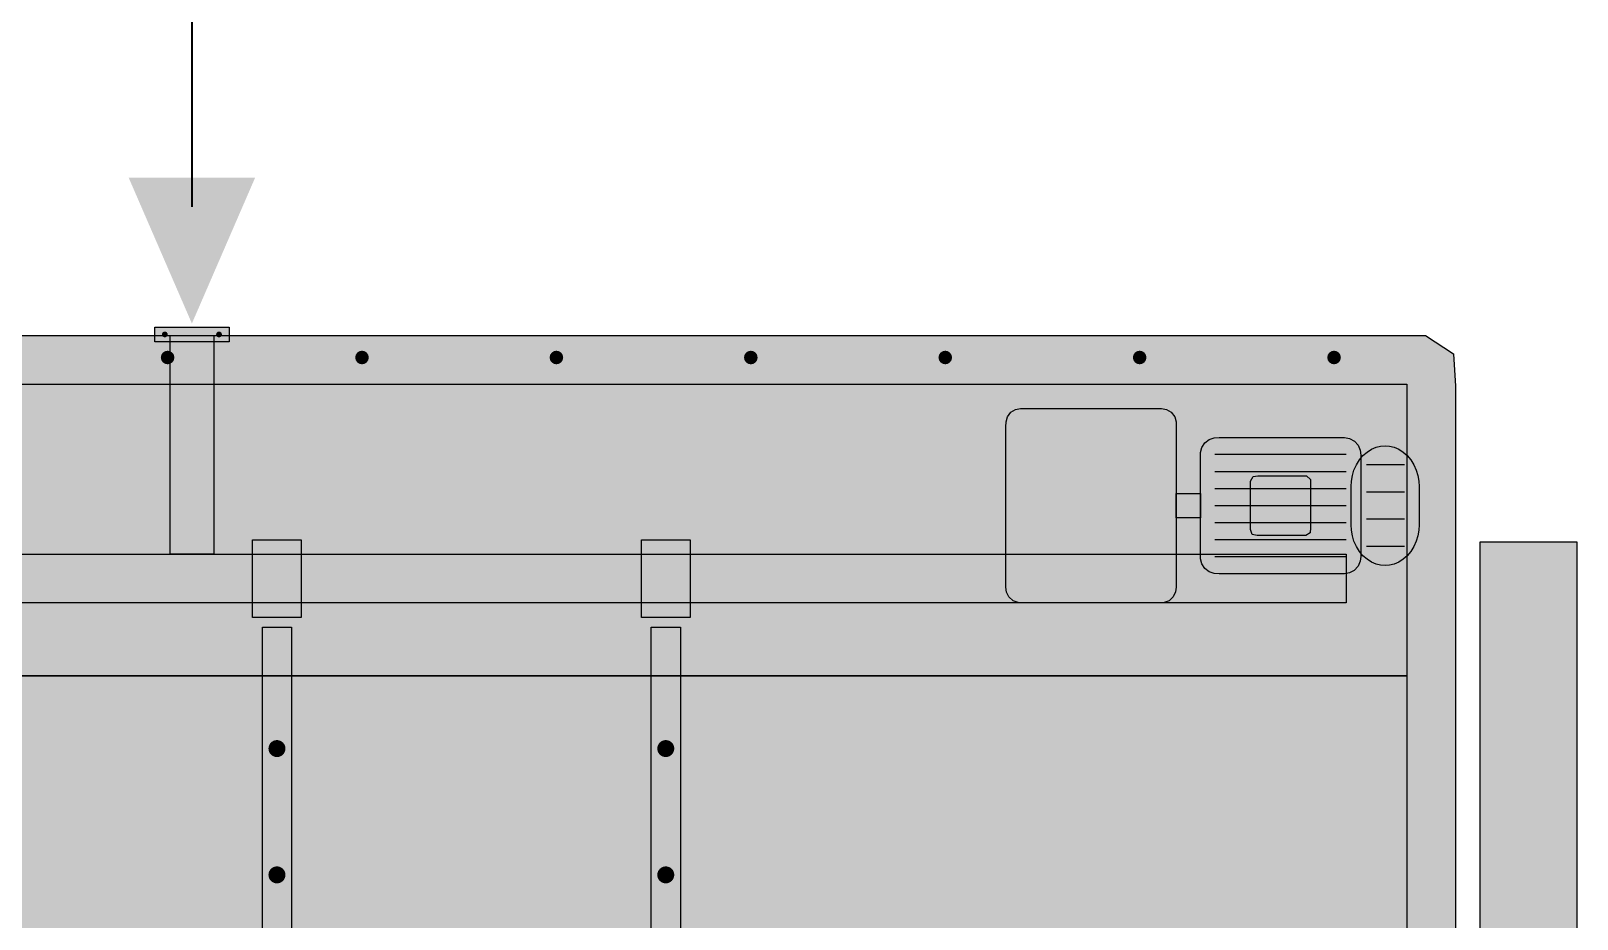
# Model space of a CAD drawing. Header units: metres. Extents: x 0 to 115, y 0 to 64.
# Drawn here: x 26.14 to 32.5, y 47.75 to 51.4 of the extents above; entities that cross this region are included whole.
import ezdxf

# ---------------------------------------------------------------- set-up
doc = ezdxf.new("R2010")
doc.units = ezdxf.units.M
for name, color, linetype, lineweight in [('G-ETIQUETA', 4, 'Continuous', 18), ('M-EQUIPO', 7, 'Continuous', 25), ('M-EQUIPO-RELLENO', 8, 'Continuous', 0), ('M-TUBERIA', 8, 'Continuous', 25), ('M-TUBERIA-RELLENO', 9, 'Continuous', 0)]:
    doc.layers.add(name, color=color, linetype=linetype, lineweight=lineweight)
doc.layers.add('P-PROCESO', color=5, linetype='Continuous', lineweight=35, true_color=0x1d4ed8)
doc.styles.add('PLANO', font='arial.ttf')

# ---------------------------------------------------------------- blocks, each defined once
blk = doc.blocks.new('EQ_LN-101')
at = {"layer": 'M-EQUIPO-RELLENO', "true_color": 0xc8cfd6}
h = blk.add_hatch(color=7, dxfattribs=at)
h.dxf.hatch_style = 1
h.paths.add_polyline_path([(-0.503, 3.075), (-0.503, 3.135), (-0.197, 3.135), (-0.197, 3.075)])
at = {"layer": 'M-EQUIPO-RELLENO', "true_color": 0xdfe4e9}
h = blk.add_hatch(color=7, dxfattribs=at)
h.dxf.hatch_style = 1
h.paths.add_polyline_path([(-4.73, 3.1), (-4.5987, 3.1), (-4.4673, 3.1), (-4.336, 3.1), (-4.2047, 3.1), (-4.0734, 3.1), (-3.942, 3.1), (-3.8107, 3.1), (-3.6794, 3.1), (-3.548, 3.1), (-3.4167, 3.1), (-3.2854, 3.1), (-3.1541, 3.1), (-3.0227, 3.1), (-2.8914, 3.1), (-2.7601, 3.1), (-2.6287, 3.1), (-2.4974, 3.1), (-2.3661, 3.1), (-2.2348, 3.1), (-2.1034, 3.1), (-1.9721, 3.1), (-1.8408, 3.1), (-1.7094, 3.1), (-1.5781, 3.1), (-1.4468, 3.1), (-1.3155, 3.1), (-1.1841, 3.1), (-1.0528, 3.1), (-0.9215, 3.1), (-0.7901, 3.1), (-0.6588, 3.1), (-0.5275, 3.1), (-0.3962, 3.1), (-0.2648, 3.1), (-0.1335, 3.1), (-0.0022, 3.1), (0.1292, 3.1), (0.2605, 3.1), (0.3918, 3.1), (0.5231, 3.1), (0.6545, 3.1), (0.7858, 3.1), (0.9171, 3.1), (1.0485, 3.1), (1.1798, 3.1), (1.3111, 3.1), (1.4424, 3.1), (1.5738, 3.1), (1.7051, 3.1), (1.8364, 3.1), (1.9678, 3.1), (2.0991, 3.1), (2.2304, 3.1), (2.3617, 3.1), (2.4931, 3.1), (2.6244, 3.1), (2.7557, 3.1), (2.887, 3.1), (3.0184, 3.1), (3.1497, 3.1), (3.281, 3.1), (3.4124, 3.1), (3.5437, 3.1), (3.675, 3.1), (3.8063, 3.1), (3.9377, 3.1), (4.069, 3.1), (4.2003, 3.1), (4.3317, 3.1), (4.463, 3.1), (4.5943, 3.1), (4.7256, 3.1), (4.8414, 3.0245), (4.85, 2.8914), (4.85, 2.7601), (4.85, 2.6287), (4.85, 2.4974), (4.85, 2.3661), (4.85, 2.2348), (4.85, 2.1034), (4.85, 1.9721), (4.85, 1.8408), (4.85, 1.7094), (4.85, 1.5781), (4.85, 1.4468), (4.85, 1.3155), (4.85, 1.1841), (4.85, 1.0528), (4.85, 0.9215), (4.85, 0.7901), (4.85, 0.6588), (4.85, 0.5275), (4.85, 0.3962), (4.85, 0.2648), (4.85, 0.1335), (4.85, 0.0022), (4.85, -0.1292), (4.85, -0.2605), (4.85, -0.3918), (4.85, -0.5231), (4.85, -0.6545), (4.85, -0.7858), (4.85, -0.9171), (4.85, -1.0485), (4.85, -1.1798), (4.85, -1.3111), (4.85, -1.4424), (4.85, -1.5738), (4.85, -1.7051), (4.85, -1.8364), (4.85, -1.9677), (4.85, -2.0991), (4.85, -2.2304), (4.85, -2.3617), (4.85, -2.4931), (4.85, -2.6244), (4.85, -2.7557), (4.85, -2.887), (4.8432, -3.0199), (4.73, -3.1), (4.5987, -3.1), (4.4673, -3.1), (4.336, -3.1), (4.2047, -3.1), (4.0734, -3.1), (3.942, -3.1), (3.8107, -3.1), (3.6794, -3.1), (3.548, -3.1), (3.4167, -3.1), (3.2854, -3.1), (3.1541, -3.1), (3.0227, -3.1), (2.8914, -3.1), (2.7601, -3.1), (2.6287, -3.1), (2.4974, -3.1), (2.3661, -3.1), (2.2348, -3.1), (2.1034, -3.1), (1.9721, -3.1), (1.8408, -3.1), (1.7094, -3.1), (1.5781, -3.1), (1.4468, -3.1), (1.3155, -3.1), (1.1841, -3.1), (1.0528, -3.1), (0.9215, -3.1), (0.7901, -3.1), (0.6588, -3.1), (0.5275, -3.1), (0.3962, -3.1), (0.2648, -3.1), (0.1335, -3.1), (0.0022, -3.1), (-0.1292, -3.1), (-0.2605, -3.1), (-0.3918, -3.1), (-0.5231, -3.1), (-0.6545, -3.1), (-0.7858, -3.1), (-0.9171, -3.1), (-1.0485, -3.1), (-1.1798, -3.1), (-1.3111, -3.1), (-1.4424, -3.1), (-1.5738, -3.1), (-1.7051, -3.1), (-1.8364, -3.1), (-1.9677, -3.1), (-2.0991, -3.1), (-2.2304, -3.1), (-2.3617, -3.1), (-2.4931, -3.1), (-2.6244, -3.1), (-2.7557, -3.1), (-2.887, -3.1), (-3.0184, -3.1), (-3.1497, -3.1), (-3.281, -3.1), (-3.4124, -3.1), (-3.5437, -3.1), (-3.675, -3.1), (-3.8063, -3.1), (-3.9377, -3.1), (-4.069, -3.1), (-4.2003, -3.1), (-4.3317, -3.1), (-4.463, -3.1), (-4.5943, -3.1), (-4.7256, -3.1), (-4.8414, -3.0245), (-4.85, -2.8914), (-4.85, -2.7601), (-4.85, -2.6287), (-4.85, -2.4974), (-4.85, -2.3661), (-4.85, -2.2348), (-4.85, -2.1034), (-4.85, -1.9721), (-4.85, -1.8408), (-4.85, -1.7094), (-4.85, -1.5781), (-4.85, -1.4468), (-4.85, -1.3155), (-4.85, -1.1841), (-4.85, -1.0528), (-4.85, -0.9215), (-4.85, -0.7901), (-4.85, -0.6588), (-4.85, -0.5275), (-4.85, -0.3962), (-4.85, -0.2648), (-4.85, -0.1335), (-4.85, -0.0022), (-4.85, 0.1292), (-4.85, 0.2605), (-4.85, 0.3918), (-4.85, 0.5231), (-4.85, 0.6545), (-4.85, 0.7858), (-4.85, 0.9171), (-4.85, 1.0485), (-4.85, 1.1798), (-4.85, 1.3111), (-4.85, 1.4424), (-4.85, 1.5738), (-4.85, 1.7051), (-4.85, 1.8364), (-4.85, 1.9678), (-4.85, 2.0991), (-4.85, 2.2304), (-4.85, 2.3617), (-4.85, 2.4931), (-4.85, 2.6244), (-4.85, 2.7557), (-4.85, 2.887), (-4.8432, 3.0199)])
at = {"layer": 'M-EQUIPO-RELLENO', "true_color": 0x4b5563}
h = blk.add_hatch(color=7, dxfattribs=at)
h.dxf.hatch_style = 1
edge = h.paths.add_edge_path()
edge.add_arc((-0.4616, 3.105), 0.012, 0, 360)
at = {"layer": 'M-EQUIPO-RELLENO', "true_color": 0xf4f6f8}
h = blk.add_hatch(color=7, dxfattribs=at)
h.dxf.hatch_style = 1
h.paths.add_polyline_path([(-0.44, 2.2), (-0.44, 3.1), (-0.26, 3.1), (-0.26, 2.2)])
at = {"layer": 'M-EQUIPO-RELLENO', "true_color": 0x4b5563}
h = blk.add_hatch(color=7, dxfattribs=at)
h.dxf.hatch_style = 1
edge = h.paths.add_edge_path()
edge.add_arc((-0.2384, 3.105), 0.012, 0, 360)
at = {"layer": 'M-EQUIPO-RELLENO', "true_color": 0x56606a}
h = blk.add_hatch(color=7, dxfattribs=at)
h.dxf.hatch_style = 1
edge = h.paths.add_edge_path()
edge.add_arc((-0.45, 3.01), 0.028, 0, 360)
h = blk.add_hatch(color=7, dxfattribs=at)
h.dxf.hatch_style = 1
edge = h.paths.add_edge_path()
edge.add_arc((0.35, 3.01), 0.028, 0, 360)
h = blk.add_hatch(color=7, dxfattribs=at)
h.dxf.hatch_style = 1
edge = h.paths.add_edge_path()
edge.add_arc((1.15, 3.01), 0.028, 0, 360)
h = blk.add_hatch(color=7, dxfattribs=at)
h.dxf.hatch_style = 1
edge = h.paths.add_edge_path()
edge.add_arc((1.95, 3.01), 0.028, 0, 360)
h = blk.add_hatch(color=7, dxfattribs=at)
h.dxf.hatch_style = 1
edge = h.paths.add_edge_path()
edge.add_arc((2.75, 3.01), 0.028, 0, 360)
h = blk.add_hatch(color=7, dxfattribs=at)
h.dxf.hatch_style = 1
edge = h.paths.add_edge_path()
edge.add_arc((3.55, 3.01), 0.028, 0, 360)
h = blk.add_hatch(color=7, dxfattribs=at)
h.dxf.hatch_style = 1
edge = h.paths.add_edge_path()
edge.add_arc((4.35, 3.01), 0.028, 0, 360)
at = {"layer": 'M-EQUIPO-RELLENO', "true_color": 0xe9edf0}
h = blk.add_hatch(color=7, dxfattribs=at)
h.dxf.hatch_style = 1
h.paths.add_polyline_path([(-4.65, 2.9), (4.65, 2.9), (4.65, 1.7), (-4.65, 1.7)])
at = {"layer": 'M-EQUIPO-RELLENO', "true_color": 0x7f9c86}
h = blk.add_hatch(color=7, dxfattribs=at)
h.dxf.hatch_style = 1
h.paths.add_polyline_path([(3.06, 2.8), (3.08, 2.8), (3.1, 2.8), (3.12, 2.8), (3.14, 2.8), (3.16, 2.8), (3.18, 2.8), (3.2, 2.8), (3.22, 2.8), (3.24, 2.8), (3.26, 2.8), (3.28, 2.8), (3.3, 2.8), (3.3199, 2.8), (3.3399, 2.8), (3.3599, 2.8), (3.3799, 2.8), (3.3999, 2.8), (3.4199, 2.8), (3.4399, 2.8), (3.4599, 2.8), (3.4799, 2.8), (3.4999, 2.8), (3.5199, 2.8), (3.5399, 2.8), (3.5599, 2.8), (3.5799, 2.8), (3.5999, 2.8), (3.6199, 2.8), (3.6399, 2.8), (3.6607, 2.7963), (3.6803, 2.7845), (3.6941, 2.766), (3.6998, 2.7451), (3.7, 2.725), (3.7, 2.705), (3.7, 2.685), (3.7, 2.665), (3.7, 2.645), (3.7, 2.625), (3.7, 2.605), (3.7, 2.585), (3.7, 2.565), (3.7, 2.545), (3.7, 2.525), (3.7, 2.505), (3.7, 2.485), (3.7, 2.465), (3.7, 2.4451), (3.7, 2.4251), (3.7, 2.4051), (3.7, 2.3851), (3.7, 2.3651), (3.7, 2.3451), (3.7, 2.3251), (3.7, 2.3051), (3.7, 2.2851), (3.7, 2.2651), (3.7, 2.2451), (3.7, 2.2251), (3.7, 2.2051), (3.7, 2.1851), (3.7, 2.1651), (3.7, 2.1451), (3.7, 2.1251), (3.7, 2.1051), (3.7, 2.0851), (3.7, 2.0651), (3.698, 2.0446), (3.6882, 2.0243), (3.671, 2.0087), (3.6503, 2.0009), (3.63, 2), (3.61, 2), (3.59, 2), (3.57, 2), (3.55, 2), (3.53, 2), (3.51, 2), (3.49, 2), (3.47, 2), (3.45, 2), (3.43, 2), (3.41, 2), (3.3901, 2), (3.3701, 2), (3.3501, 2), (3.3301, 2), (3.3101, 2), (3.2901, 2), (3.2701, 2), (3.2501, 2), (3.2301, 2), (3.2101, 2), (3.1901, 2), (3.1701, 2), (3.1501, 2), (3.1301, 2), (3.1101, 2), (3.0901, 2), (3.0701, 2), (3.0498, 2.0009), (3.0291, 2.0086), (3.0119, 2.0242), (3.002, 2.0445), (3, 2.065), (3, 2.085), (3, 2.105), (3, 2.125), (3, 2.145), (3, 2.165), (3, 2.185), (3, 2.205), (3, 2.225), (3, 2.245), (3, 2.265), (3, 2.285), (3, 2.305), (3, 2.325), (3, 2.345), (3, 2.3649), (3, 2.3849), (3, 2.4049), (3, 2.4249), (3, 2.4449), (3, 2.4649), (3, 2.4849), (3, 2.5049), (3, 2.5249), (3, 2.5449), (3, 2.5649), (3, 2.5849), (3, 2.6049), (3, 2.6249), (3, 2.6449), (3, 2.6649), (3, 2.6849), (3, 2.7049), (3, 2.7249), (3.0002, 2.7449), (3.0059, 2.7659), (3.0196, 2.7844), (3.0392, 2.7963)])
at = {"layer": 'M-EQUIPO-RELLENO', "true_color": 0x7d9bb6}
h = blk.add_hatch(color=7, dxfattribs=at)
h.dxf.hatch_style = 1
h.paths.add_polyline_path([(4.3928, 2.12), (4.373, 2.12), (4.3531, 2.12), (4.3333, 2.12), (4.3134, 2.12), (4.2936, 2.12), (4.2737, 2.12), (4.2539, 2.12), (4.234, 2.12), (4.2142, 2.12), (4.1943, 2.12), (4.1745, 2.12), (4.1546, 2.12), (4.1348, 2.12), (4.1149, 2.12), (4.0951, 2.12), (4.0752, 2.12), (4.0554, 2.12), (4.0355, 2.12), (4.0157, 2.12), (3.9958, 2.12), (3.976, 2.12), (3.9561, 2.12), (3.9363, 2.12), (3.9164, 2.12), (3.8966, 2.12), (3.8767, 2.12), (3.8566, 2.1208), (3.8359, 2.1277), (3.8177, 2.1418), (3.8053, 2.161), (3.8002, 2.1818), (3.8, 2.2017), (3.8, 2.2216), (3.8, 2.2414), (3.8, 2.2613), (3.8, 2.2811), (3.8, 2.3009), (3.8, 2.3208), (3.8, 2.3406), (3.8, 2.3605), (3.8, 2.3803), (3.8, 2.4002), (3.8, 2.42), (3.8, 2.4399), (3.8, 2.4597), (3.8, 2.4796), (3.8, 2.4994), (3.8, 2.5193), (3.8, 2.5391), (3.8, 2.559), (3.8, 2.5788), (3.8, 2.5987), (3.8003, 2.6186), (3.8055, 2.6394), (3.818, 2.6585), (3.8363, 2.6725), (3.857, 2.6792), (3.8771, 2.68), (3.897, 2.68), (3.9168, 2.68), (3.9367, 2.68), (3.9565, 2.68), (3.9764, 2.68), (3.9962, 2.68), (4.0161, 2.68), (4.0359, 2.68), (4.0558, 2.68), (4.0756, 2.68), (4.0955, 2.68), (4.1153, 2.68), (4.1352, 2.68), (4.155, 2.68), (4.1748, 2.68), (4.1947, 2.68), (4.2145, 2.68), (4.2344, 2.68), (4.2542, 2.68), (4.2741, 2.68), (4.2939, 2.68), (4.3138, 2.68), (4.3336, 2.68), (4.3535, 2.68), (4.3733, 2.68), (4.3932, 2.68), (4.4138, 2.6766), (4.4338, 2.6661), (4.4494, 2.6491), (4.4581, 2.6286), (4.46, 2.6082), (4.46, 2.5884), (4.46, 2.5685), (4.46, 2.5487), (4.46, 2.5288), (4.46, 2.509), (4.46, 2.4891), (4.46, 2.4693), (4.46, 2.4494), (4.46, 2.4296), (4.46, 2.4097), (4.46, 2.3899), (4.46, 2.37), (4.46, 2.3502), (4.46, 2.3303), (4.46, 2.3105), (4.46, 2.2906), (4.46, 2.2708), (4.46, 2.251), (4.46, 2.2311), (4.46, 2.2113), (4.46, 2.1914), (4.458, 2.171), (4.4491, 2.1506), (4.4334, 2.1337), (4.4134, 2.1232)])
at = {"layer": 'M-EQUIPO-RELLENO', "true_color": 0x46617b}
h = blk.add_hatch(color=7, dxfattribs=at)
h.dxf.hatch_style = 1
h.paths.add_polyline_path([(4.56, 2.1536), (4.5417, 2.155), (4.5228, 2.1596), (4.504, 2.1676), (4.4859, 2.1791), (4.469, 2.1939), (4.4542, 2.2116), (4.4417, 2.2317), (4.432, 2.2535), (4.4252, 2.276), (4.4213, 2.2987), (4.42, 2.3207), (4.42, 2.3406), (4.42, 2.3604), (4.42, 2.3802), (4.42, 2.4), (4.42, 2.4198), (4.42, 2.4396), (4.42, 2.4594), (4.42, 2.4793), (4.4213, 2.5013), (4.4252, 2.524), (4.432, 2.5465), (4.4417, 2.5683), (4.4542, 2.5884), (4.469, 2.6061), (4.4859, 2.6209), (4.504, 2.6324), (4.5228, 2.6404), (4.5417, 2.645), (4.56, 2.6464), (4.5783, 2.645), (4.5972, 2.6404), (4.616, 2.6324), (4.6341, 2.6209), (4.651, 2.6061), (4.6658, 2.5884), (4.6783, 2.5683), (4.688, 2.5465), (4.6948, 2.524), (4.6987, 2.5013), (4.7, 2.4793), (4.7, 2.4594), (4.7, 2.4396), (4.7, 2.4198), (4.7, 2.4), (4.7, 2.3802), (4.7, 2.3604), (4.7, 2.3406), (4.7, 2.3207), (4.6987, 2.2987), (4.6948, 2.276), (4.688, 2.2535), (4.6783, 2.2317), (4.6658, 2.2116), (4.651, 2.1939), (4.6341, 2.1791), (4.616, 2.1676), (4.5972, 2.1596), (4.5783, 2.155)])
at = {"layer": 'M-EQUIPO-RELLENO', "true_color": 0x5b7894}
h = blk.add_hatch(color=7, dxfattribs=at)
h.dxf.hatch_style = 1
h.paths.add_polyline_path([(4.2332, 2.2768), (4.2132, 2.2768), (4.1933, 2.2768), (4.1733, 2.2768), (4.1533, 2.2768), (4.1333, 2.2768), (4.1134, 2.2768), (4.0934, 2.2768), (4.0734, 2.2768), (4.0534, 2.2768), (4.0335, 2.2768), (4.0134, 2.282), (4.0068, 2.3018), (4.0068, 2.3218), (4.0068, 2.3417), (4.0068, 2.3617), (4.0068, 2.3817), (4.0068, 2.4017), (4.0068, 2.4216), (4.0068, 2.4416), (4.0068, 2.4616), (4.0068, 2.4816), (4.0068, 2.5015), (4.0165, 2.5203), (4.0368, 2.5232), (4.0568, 2.5232), (4.0767, 2.5232), (4.0967, 2.5232), (4.1167, 2.5232), (4.1367, 2.5232), (4.1566, 2.5232), (4.1766, 2.5232), (4.1966, 2.5232), (4.2165, 2.5232), (4.2366, 2.5229), (4.2525, 2.5084), (4.2532, 2.4882), (4.2532, 2.4682), (4.2532, 2.4483), (4.2532, 2.4283), (4.2532, 2.4083), (4.2532, 2.3884), (4.2532, 2.3684), (4.2532, 2.3484), (4.2532, 2.3284), (4.2532, 2.3085), (4.2512, 2.2882)])
at = {"layer": 'M-EQUIPO-RELLENO', "true_color": 0xb8c0c8}
h = blk.add_hatch(color=7, dxfattribs=at)
h.dxf.hatch_style = 1
h.paths.add_polyline_path([(3.8, 2.3496), (3.7, 2.3496), (3.7, 2.4504), (3.8, 2.4504)])
at = {"layer": 'M-EQUIPO-RELLENO', "true_color": 0xb9c2ca}
h = blk.add_hatch(color=7, dxfattribs=at)
h.dxf.hatch_style = 1
h.paths.add_polyline_path([(-0.1, 2.26), (0.1, 2.26), (0.1, 1.94), (-0.1, 1.94)])
h = blk.add_hatch(color=7, dxfattribs=at)
h.dxf.hatch_style = 1
h.paths.add_polyline_path([(1.5, 2.26), (1.7, 2.26), (1.7, 1.94), (1.5, 1.94)])
at = {"layer": 'M-EQUIPO-RELLENO', "true_color": 0xf4f6f8}
h = blk.add_hatch(color=7, dxfattribs=at)
h.dxf.hatch_style = 1
h.paths.add_polyline_path([(-2.4, 2.2), (4.4, 2.2), (4.4, 2), (-2.4, 2)])
h = blk.add_hatch(color=7, dxfattribs=at)
h.dxf.hatch_style = 1
h.paths.add_polyline_path([(-0.06, 1.9), (0.06, 1.9), (0.06, -2.5), (-0.06, -2.5)])
h = blk.add_hatch(color=7, dxfattribs=at)
h.dxf.hatch_style = 1
h.paths.add_polyline_path([(1.54, 1.9), (1.66, 1.9), (1.66, -2.5), (1.54, -2.5)])
at = {"layer": 'M-EQUIPO-RELLENO', "true_color": 0xcfe6f3}
h = blk.add_hatch(color=7, dxfattribs=at)
h.dxf.hatch_style = 1
h.paths.add_polyline_path([(-4.65, 1.7), (4.65, 1.7), (4.65, -2.9), (-4.65, -2.9)])
at = {"layer": 'M-EQUIPO-RELLENO', "true_color": 0x1e5f8a}
h = blk.add_hatch(color=7, dxfattribs=at)
h.dxf.hatch_style = 1
edge = h.paths.add_edge_path()
edge.add_arc((0, 1.4), 0.035, 0, 360)
h = blk.add_hatch(color=7, dxfattribs=at)
h.dxf.hatch_style = 1
edge = h.paths.add_edge_path()
edge.add_arc((1.6, 1.4), 0.035, 0, 360)
h = blk.add_hatch(color=7, dxfattribs=at)
h.dxf.hatch_style = 1
edge = h.paths.add_edge_path()
edge.add_arc((0, 0.88), 0.035, 0, 360)
h = blk.add_hatch(color=7, dxfattribs=at)
h.dxf.hatch_style = 1
edge = h.paths.add_edge_path()
edge.add_arc((1.6, 0.88), 0.035, 0, 360)
at = {"layer": 'M-EQUIPO'}
for points in [[(-0.503, 3.075), (-0.503, 3.135), (-0.197, 3.135), (-0.197, 3.075)], [(-0.44, 2.2), (-0.44, 3.1), (-0.26, 3.1), (-0.26, 2.2)], [(-4.65, 2.9), (4.65, 2.9), (4.65, 1.7), (-4.65, 1.7)], [(3.06, 2.8), (3.08, 2.8), (3.1, 2.8), (3.12, 2.8), (3.14, 2.8), (3.16, 2.8), (3.18, 2.8), (3.2, 2.8), (3.22, 2.8), (3.24, 2.8), (3.26, 2.8), (3.28, 2.8), (3.3, 2.8), (3.3199, 2.8), (3.3399, 2.8), (3.3599, 2.8), (3.3799, 2.8), (3.3999, 2.8), (3.4199, 2.8), (3.4399, 2.8), (3.4599, 2.8), (3.4799, 2.8), (3.4999, 2.8), (3.5199, 2.8), (3.5399, 2.8), (3.5599, 2.8), (3.5799, 2.8), (3.5999, 2.8), (3.6199, 2.8), (3.6399, 2.8), (3.6607, 2.7963), (3.6803, 2.7845), (3.6941, 2.766), (3.6998, 2.7451), (3.7, 2.725), (3.7, 2.705), (3.7, 2.685), (3.7, 2.665), (3.7, 2.645), (3.7, 2.625), (3.7, 2.605), (3.7, 2.585), (3.7, 2.565), (3.7, 2.545), (3.7, 2.525), (3.7, 2.505), (3.7, 2.485), (3.7, 2.465), (3.7, 2.4451), (3.7, 2.4251), (3.7, 2.4051), (3.7, 2.3851), (3.7, 2.3651), (3.7, 2.3451), (3.7, 2.3251), (3.7, 2.3051), (3.7, 2.2851), (3.7, 2.2651), (3.7, 2.2451), (3.7, 2.2251), (3.7, 2.2051), (3.7, 2.1851), (3.7, 2.1651), (3.7, 2.1451), (3.7, 2.1251), (3.7, 2.1051), (3.7, 2.0851), (3.7, 2.0651), (3.698, 2.0446), (3.6882, 2.0243), (3.671, 2.0087), (3.6503, 2.0009), (3.63, 2), (3.61, 2), (3.59, 2), (3.57, 2), (3.55, 2), (3.53, 2), (3.51, 2), (3.49, 2), (3.47, 2), (3.45, 2), (3.43, 2), (3.41, 2), (3.3901, 2), (3.3701, 2), (3.3501, 2), (3.3301, 2), (3.3101, 2), (3.2901, 2), (3.2701, 2), (3.2501, 2), (3.2301, 2), (3.2101, 2), (3.1901, 2), (3.1701, 2), (3.1501, 2), (3.1301, 2), (3.1101, 2), (3.0901, 2), (3.0701, 2), (3.0498, 2.0009), (3.0291, 2.0086), (3.0119, 2.0242), (3.002, 2.0445), (3, 2.065), (3, 2.085), (3, 2.105), (3, 2.125), (3, 2.145), (3, 2.165), (3, 2.185), (3, 2.205), (3, 2.225), (3, 2.245), (3, 2.265), (3, 2.285), (3, 2.305), (3, 2.325), (3, 2.345), (3, 2.3649), (3, 2.3849), (3, 2.4049), (3, 2.4249), (3, 2.4449), (3, 2.4649), (3, 2.4849), (3, 2.5049), (3, 2.5249), (3, 2.5449), (3, 2.5649), (3, 2.5849), (3, 2.6049), (3, 2.6249), (3, 2.6449), (3, 2.6649), (3, 2.6849), (3, 2.7049), (3, 2.7249), (3.0002, 2.7449), (3.0059, 2.7659), (3.0196, 2.7844), (3.0392, 2.7963)], [(4.3928, 2.12), (4.373, 2.12), (4.3531, 2.12), (4.3333, 2.12), (4.3134, 2.12), (4.2936, 2.12), (4.2737, 2.12), (4.2539, 2.12), (4.234, 2.12), (4.2142, 2.12), (4.1943, 2.12), (4.1745, 2.12), (4.1546, 2.12), (4.1348, 2.12), (4.1149, 2.12), (4.0951, 2.12), (4.0752, 2.12), (4.0554, 2.12), (4.0355, 2.12), (4.0157, 2.12), (3.9958, 2.12), (3.976, 2.12), (3.9561, 2.12), (3.9363, 2.12), (3.9164, 2.12), (3.8966, 2.12), (3.8767, 2.12), (3.8566, 2.1208), (3.8359, 2.1277), (3.8177, 2.1418), (3.8053, 2.161), (3.8002, 2.1818), (3.8, 2.2017), (3.8, 2.2216), (3.8, 2.2414), (3.8, 2.2613), (3.8, 2.2811), (3.8, 2.3009), (3.8, 2.3208), (3.8, 2.3406), (3.8, 2.3605), (3.8, 2.3803), (3.8, 2.4002), (3.8, 2.42), (3.8, 2.4399), (3.8, 2.4597), (3.8, 2.4796), (3.8, 2.4994), (3.8, 2.5193), (3.8, 2.5391), (3.8, 2.559), (3.8, 2.5788), (3.8, 2.5987), (3.8003, 2.6186), (3.8055, 2.6394), (3.818, 2.6585), (3.8363, 2.6725), (3.857, 2.6792), (3.8771, 2.68), (3.897, 2.68), (3.9168, 2.68), (3.9367, 2.68), (3.9565, 2.68), (3.9764, 2.68), (3.9962, 2.68), (4.0161, 2.68), (4.0359, 2.68), (4.0558, 2.68), (4.0756, 2.68), (4.0955, 2.68), (4.1153, 2.68), (4.1352, 2.68), (4.155, 2.68), (4.1748, 2.68), (4.1947, 2.68), (4.2145, 2.68), (4.2344, 2.68), (4.2542, 2.68), (4.2741, 2.68), (4.2939, 2.68), (4.3138, 2.68), (4.3336, 2.68), (4.3535, 2.68), (4.3733, 2.68), (4.3932, 2.68), (4.4138, 2.6766), (4.4338, 2.6661), (4.4494, 2.6491), (4.4581, 2.6286), (4.46, 2.6082), (4.46, 2.5884), (4.46, 2.5685), (4.46, 2.5487), (4.46, 2.5288), (4.46, 2.509), (4.46, 2.4891), (4.46, 2.4693), (4.46, 2.4494), (4.46, 2.4296), (4.46, 2.4097), (4.46, 2.3899), (4.46, 2.37), (4.46, 2.3502), (4.46, 2.3303), (4.46, 2.3105), (4.46, 2.2906), (4.46, 2.2708), (4.46, 2.251), (4.46, 2.2311), (4.46, 2.2113), (4.46, 2.1914), (4.458, 2.171), (4.4491, 2.1506), (4.4334, 2.1337), (4.4134, 2.1232)], [(4.56, 2.1536), (4.5417, 2.155), (4.5228, 2.1596), (4.504, 2.1676), (4.4859, 2.1791), (4.469, 2.1939), (4.4542, 2.2116), (4.4417, 2.2317), (4.432, 2.2535), (4.4252, 2.276), (4.4213, 2.2987), (4.42, 2.3207), (4.42, 2.3406), (4.42, 2.3604), (4.42, 2.3802), (4.42, 2.4), (4.42, 2.4198), (4.42, 2.4396), (4.42, 2.4594), (4.42, 2.4793), (4.4213, 2.5013), (4.4252, 2.524), (4.432, 2.5465), (4.4417, 2.5683), (4.4542, 2.5884), (4.469, 2.6061), (4.4859, 2.6209), (4.504, 2.6324), (4.5228, 2.6404), (4.5417, 2.645), (4.56, 2.6464), (4.5783, 2.645), (4.5972, 2.6404), (4.616, 2.6324), (4.6341, 2.6209), (4.651, 2.6061), (4.6658, 2.5884), (4.6783, 2.5683), (4.688, 2.5465), (4.6948, 2.524), (4.6987, 2.5013), (4.7, 2.4793), (4.7, 2.4594), (4.7, 2.4396), (4.7, 2.4198), (4.7, 2.4), (4.7, 2.3802), (4.7, 2.3604), (4.7, 2.3406), (4.7, 2.3207), (4.6987, 2.2987), (4.6948, 2.276), (4.688, 2.2535), (4.6783, 2.2317), (4.6658, 2.2116), (4.651, 2.1939), (4.6341, 2.1791), (4.616, 2.1676), (4.5972, 2.1596), (4.5783, 2.155)], [(4.2332, 2.2768), (4.2132, 2.2768), (4.1933, 2.2768), (4.1733, 2.2768), (4.1533, 2.2768), (4.1333, 2.2768), (4.1134, 2.2768), (4.0934, 2.2768), (4.0734, 2.2768), (4.0534, 2.2768), (4.0335, 2.2768), (4.0134, 2.282), (4.0068, 2.3018), (4.0068, 2.3218), (4.0068, 2.3417), (4.0068, 2.3617), (4.0068, 2.3817), (4.0068, 2.4017), (4.0068, 2.4216), (4.0068, 2.4416), (4.0068, 2.4616), (4.0068, 2.4816), (4.0068, 2.5015), (4.0165, 2.5203), (4.0368, 2.5232), (4.0568, 2.5232), (4.0767, 2.5232), (4.0967, 2.5232), (4.1167, 2.5232), (4.1367, 2.5232), (4.1566, 2.5232), (4.1766, 2.5232), (4.1966, 2.5232), (4.2165, 2.5232), (4.2366, 2.5229), (4.2525, 2.5084), (4.2532, 2.4882), (4.2532, 2.4682), (4.2532, 2.4483), (4.2532, 2.4283), (4.2532, 2.4083), (4.2532, 2.3884), (4.2532, 2.3684), (4.2532, 2.3484), (4.2532, 2.3284), (4.2532, 2.3085), (4.2512, 2.2882)], [(3.8, 2.3496), (3.7, 2.3496), (3.7, 2.4504), (3.8, 2.4504)], [(-0.1, 2.26), (0.1, 2.26), (0.1, 1.94), (-0.1, 1.94)], [(1.5, 2.26), (1.7, 2.26), (1.7, 1.94), (1.5, 1.94)], [(-2.4, 2.2), (4.4, 2.2), (4.4, 2), (-2.4, 2)], [(-0.06, 1.9), (0.06, 1.9), (0.06, -2.5), (-0.06, -2.5)], [(1.54, 1.9), (1.66, 1.9), (1.66, -2.5), (1.54, -2.5)], [(-4.65, 1.7), (4.65, 1.7), (4.65, -2.9), (-4.65, -2.9)]]:
    blk.add_lwpolyline(points, close=True, dxfattribs=at)
for points in [[(-1.0528, 3.1), (-0.9215, 3.1), (-0.7901, 3.1), (-0.6588, 3.1), (-0.5275, 3.1), (-0.3962, 3.1), (-0.2648, 3.1), (-0.1335, 3.1), (-0.0022, 3.1), (0.1292, 3.1), (0.2605, 3.1), (0.3918, 3.1), (0.5231, 3.1), (0.6545, 3.1), (0.7858, 3.1), (0.9171, 3.1), (1.0485, 3.1), (1.1798, 3.1), (1.3111, 3.1), (1.4424, 3.1), (1.5738, 3.1), (1.7051, 3.1), (1.8364, 3.1), (1.9678, 3.1), (2.0991, 3.1), (2.2304, 3.1), (2.3617, 3.1), (2.4931, 3.1), (2.6244, 3.1), (2.7557, 3.1), (2.887, 3.1), (3.0184, 3.1), (3.1497, 3.1), (3.281, 3.1), (3.4124, 3.1), (3.5437, 3.1), (3.675, 3.1), (3.8063, 3.1), (3.9377, 3.1), (4.069, 3.1), (4.2003, 3.1), (4.3317, 3.1), (4.463, 3.1), (4.5943, 3.1), (4.7256, 3.1), (4.8414, 3.0245), (4.85, 2.8914), (4.85, 2.7601), (4.85, 2.6287), (4.85, 2.4974), (4.85, 2.3661), (4.85, 2.2348), (4.85, 2.1034), (4.85, 1.9721), (4.85, 1.8408), (4.85, 1.7094), (4.85, 1.5781), (4.85, 1.4468), (4.85, 1.3155), (4.85, 1.1841), (4.85, 1.0528), (4.85, 0.9215), (4.85, 0.7901), (4.85, 0.6588)], [(4.4, 2.61), (3.86, 2.61)], [(4.4, 2.54), (3.86, 2.54)], [(4.4, 2.47), (3.86, 2.47)], [(4.4, 2.4), (3.86, 2.4)], [(4.4, 2.33), (3.86, 2.33)], [(4.4, 2.26), (3.86, 2.26)], [(4.4, 2.19), (3.86, 2.19)]]:
    blk.add_lwpolyline(points, dxfattribs=at)
at = {"layer": 'M-EQUIPO', "true_color": 0xc3d2df}
for points in [[(4.64, 2.568), (4.484, 2.568)], [(4.64, 2.456), (4.484, 2.456)], [(4.64, 2.344), (4.484, 2.344)], [(4.64, 2.232), (4.484, 2.232)]]:
    blk.add_lwpolyline(points, dxfattribs=at)
at = {"layer": 'G-ETIQUETA', "style": 'PLANO', "flags": 1}
for tag, p in [('TAG', (0, 0)), ('NOMBRE', (0, -0.25)), ('AREA', (0, -0.5)), ('FUNCION', (0, -0.75)), ('CONFIANZA', (0, -1))]:
    blk.add_attdef(tag, p, '', height=0.15, dxfattribs=at)

msp = doc.modelspace()

# ---------------------------------------------------------------- hatches: boundary and pattern name
at = {"layer": 'M-TUBERIA-RELLENO', "true_color": 0xe9edf0}
h = msp.add_hatch(color=7, dxfattribs=at)
h.dxf.hatch_style = 1
h.paths.add_polyline_path([(32.1, 40), (27.8, 40), (27.8, 39.6), (32.5, 39.6), (32.5, 49.3), (32.1, 49.3)])

# ---------------------------------------------------------------- linework, layer by layer
at = {"layer": 'M-TUBERIA'}
msp.add_lwpolyline([(32.1, 40), (27.8, 40), (27.8, 39.6), (32.5, 39.6), (32.5, 49.3), (32.1, 49.3)], close=True, dxfattribs=at)
at = {"layer": 'P-PROCESO', "true_color": 0x2167c4}
msp.add_lwpolyline([(26.8, 57.6), (26.8, 50.68)], dxfattribs=at)
msp.add_solid([(26.8, 50.2), (26.54, 50.8), (27.06, 50.8)], dxfattribs=at)

# ---------------------------------------------------------------- block references
at = {"layer": 'M-EQUIPO'}
msp.add_blockref('EQ_LN-101', (27.15, 47.05), dxfattribs=at)

doc.saveas('drawing.dxf')
